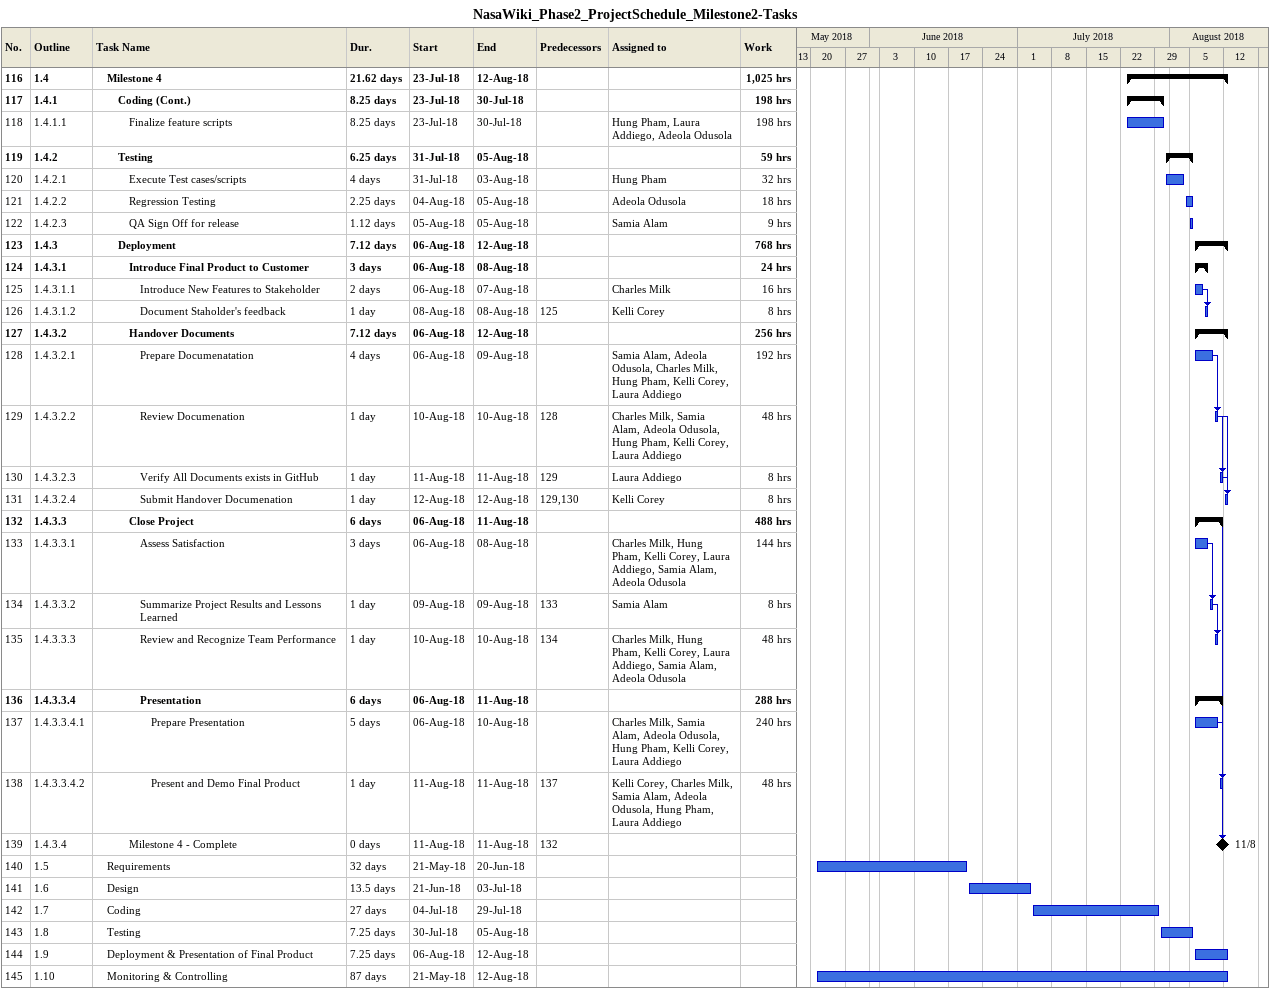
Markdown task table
NasaWiki_Phase2_ProjectSchedule_Milestone2-Tasks

| ID | WBS | Task | Duration | Start | Finish | Predecessors | Resources | Work (h) |
|---|---|---|---|---|---|---|---|---|
| 116 | 1.4 | **Milestone 4** | 21.62d | 2018-07-23 | 2018-08-12 |  |  | 1025 |
| 117 | 1.4.1 | **Coding (Cont.)** | 8.25d | 2018-07-23 | 2018-07-30 |  |  | 198 |
| 118 | 1.4.1.1 | Finalize feature scripts | 8.25d | 2018-07-23 | 2018-07-30 |  | Hung Pham, Laura Addiego, Adeola Odusola | 198 |
| 119 | 1.4.2 | **Testing** | 6.25d | 2018-07-31 | 2018-08-05 |  |  | 59 |
| 120 | 1.4.2.1 | Execute Test cases/scripts | 4d | 2018-07-31 | 2018-08-03 |  | Hung Pham | 32 |
| 121 | 1.4.2.2 | Regression Testing | 2.25d | 2018-08-04 | 2018-08-05 |  | Adeola Odusola | 18 |
| 122 | 1.4.2.3 | QA Sign Off for release | 1.12d | 2018-08-05 | 2018-08-05 |  | Samia Alam | 9 |
| 123 | 1.4.3 | **Deployment** | 7.12d | 2018-08-06 | 2018-08-12 |  |  | 768 |
| 124 | 1.4.3.1 | **Introduce Final Product to Customer** | 3d | 2018-08-06 | 2018-08-08 |  |  | 24 |
| 125 | 1.4.3.1.1 | Introduce New Features to Stakeholder | 2d | 2018-08-06 | 2018-08-07 |  | Charles Milk | 16 |
| 126 | 1.4.3.1.2 | Document Staholder's feedback | 1d | 2018-08-08 | 2018-08-08 | 125 | Kelli Corey | 8 |
| 127 | 1.4.3.2 | **Handover Documents** | 7.12d | 2018-08-06 | 2018-08-12 |  |  | 256 |
| 128 | 1.4.3.2.1 | Prepare Documenatation | 4d | 2018-08-06 | 2018-08-09 |  | Samia Alam, Adeola Odusola, Charles Milk, Hung Pham, Kelli Corey, Laura Addiego | 192 |
| 129 | 1.4.3.2.2 | Review Documenation | 1d | 2018-08-10 | 2018-08-10 | 128 | Charles Milk, Samia Alam, Adeola Odusola, Hung Pham, Kelli Corey, Laura Addiego | 48 |
| 130 | 1.4.3.2.3 | Verify All Documents exists in GitHub | 1d | 2018-08-11 | 2018-08-11 | 129 | Laura Addiego | 8 |
| 131 | 1.4.3.2.4 | Submit Handover Documenation | 1d | 2018-08-12 | 2018-08-12 | 129, 130 | Kelli Corey | 8 |
| 132 | 1.4.3.3 | **Close Project** | 6d | 2018-08-06 | 2018-08-11 |  |  | 488 |
| 133 | 1.4.3.3.1 | Assess Satisfaction | 3d | 2018-08-06 | 2018-08-08 |  | Charles Milk, Hung Pham, Kelli Corey, Laura Addiego, Samia Alam, Adeola Odusola | 144 |
| 134 | 1.4.3.3.2 | Summarize Project Results and Lessons Learned | 1d | 2018-08-09 | 2018-08-09 | 133 | Samia Alam | 8 |
| 135 | 1.4.3.3.3 | Review and Recognize Team Performance | 1d | 2018-08-10 | 2018-08-10 | 134 | Charles Milk, Hung Pham, Kelli Corey, Laura Addiego, Samia Alam, Adeola Odusola | 48 |
| 136 | 1.4.3.3.4 | **Presentation** | 6d | 2018-08-06 | 2018-08-11 |  |  | 288 |
| 137 | 1.4.3.3.4.1 | Prepare Presentation | 5d | 2018-08-06 | 2018-08-10 |  | Charles Milk, Samia Alam, Adeola Odusola, Hung Pham, Kelli Corey, Laura Addiego | 240 |
| 138 | 1.4.3.3.4.2 | Present and Demo Final Product | 1d | 2018-08-11 | 2018-08-11 | 137 | Kelli Corey, Charles Milk, Samia Alam, Adeola Odusola, Hung Pham, Laura Addiego | 48 |
| 139 | 1.4.3.4 | Milestone 4 - Complete | 0d | 2018-08-11 | 2018-08-11 | 132 |  |  |
| 140 | 1.5 | Requirements | 32d | 2018-05-21 | 2018-06-20 |  |  |  |
| 141 | 1.6 | Design | 13.5d | 2018-06-21 | 2018-07-03 |  |  |  |
| 142 | 1.7 | Coding | 27d | 2018-07-04 | 2018-07-29 |  |  |  |
| 143 | 1.8 | Testing | 7.25d | 2018-07-30 | 2018-08-05 |  |  |  |
| 144 | 1.9 | Deployment & Presentation of Final Product | 7.25d | 2018-08-06 | 2018-08-12 |  |  |  |
| 145 | 1.10 | Monitoring & Controlling | 87d | 2018-05-21 | 2018-08-12 |  |  |  |
